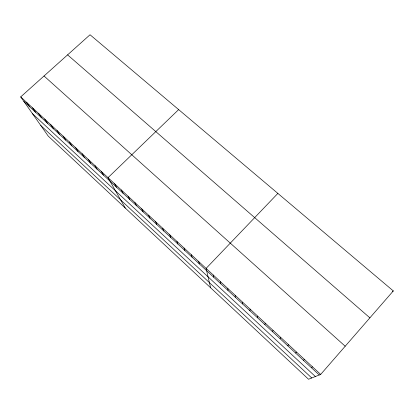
<?xml version="1.0" encoding="UTF-8"?>
<svg xmlns="http://www.w3.org/2000/svg" width="414" height="414" viewBox="0 0 414 414"><rect width="100%" height="100%" fill="white"/><g stroke="black" fill="none" stroke-linecap="round" stroke-linejoin="round"><path stroke-width="0.62" d="M242.563 303.938L242.635 302.215M249.942 310.769L250.134 309.154M257.379 317.657L257.694 316.151M264.882 324.607L265.327 323.21M272.448 331.614L273.023 330.331M280.081 338.683L280.79 337.519M287.782 345.814L288.625 344.764M320.679 374.416L393.3 290.923L90.04 34.75L20.7 96.897L48.19 136.056L308.539 379.25L320.679 374.416L20.7 96.897M277.861 193.41L206.094 268.412L210.617 287.782M178.657 109.606L108.007 177.668L125.307 208.092M295.549 353.013L296.533 352.081M392.275 291.694L393.3 290.923M303.384 360.268L304.507 359.461M311.292 367.591L312.554 366.902M67.596 54.865L369.883 317.849M44.024 75.995L345.198 346.228M23.821 101.342L319.266 374.981M32.525 113.741L315.38 376.528M40.784 125.504L311.747 377.972M26.615 102.372L29.663 106.755M32.582 107.888L35.552 112.21M38.59 113.452L41.488 117.705M44.65 119.056L47.47 123.248M50.756 124.707L53.499 128.832M56.915 130.4L59.575 134.457M63.119 136.144L65.702 140.134M69.376 141.93L71.876 145.852M75.684 147.767L78.101 151.617M82.044 153.646L84.373 157.423M88.456 159.581L90.697 163.282M94.92 165.559L97.073 169.186M101.435 171.587L103.5 175.143M114.631 183.8L116.515 187.195M121.312 189.979L123.103 193.297M128.05 196.215L129.748 199.45M134.845 202.498L136.444 205.649M141.702 208.837L143.197 211.906M148.61 215.233L150.008 218.214M155.581 221.681L156.875 224.574M162.609 228.186L163.799 230.986M169.704 234.743L170.785 237.455M176.856 241.362L177.829 243.981M184.07 248.038L184.929 250.558M191.346 254.765L192.096 257.192M198.684 261.56L199.325 263.889M213.277 275.056L213.681 277.189M220.522 281.758L220.812 283.792M227.829 288.522L228 290.452M235.199 295.337L235.25 297.164"/></g></svg>
